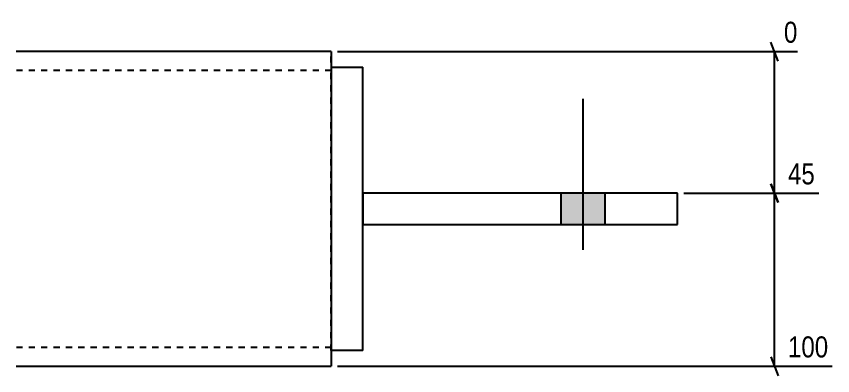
# Model space of a CAD drawing. Header units: millimetres. Extents: x 10 to 26214, y 5 to 1240.
# Drawn here: x 16620.5 to 16879.7, y 56.8 to 171 of the extents above; entities that cross this region are included whole.
import ezdxf

# ---------------------------------------------------------------- set-up
doc = ezdxf.new("R2010")
doc.units = ezdxf.units.MM
doc.linetypes.add('DXK_LINE_DOT2', pattern=[3.9198, 1.9599, -1.9599])
doc.layers.add('MÅLSÆTNING', color=7, linetype='Continuous')
doc.layers.add('STÅL', color=7, linetype='Continuous')
doc.styles.add('Arial Narrow', font='ARIALN.TTF', dxfattribs={"height": 0.2})

msp = doc.modelspace()

# ---------------------------------------------------------------- hatches: boundary and pattern name
at = {"layer": 'STÅL', "linetype": 'Continuous'}
msp.add_hatch(color=96, dxfattribs=at).paths.add_polyline_path([(16807.46, 114.8), (16793.46, 114.8), (16793.46, 104.8), (16807.46, 104.8)])
msp.add_hatch(color=96, dxfattribs=at).paths.add_polyline_path([(16807.46, 114.8), (16793.46, 114.8), (16793.46, 104.8), (16807.46, 104.8)])

# ---------------------------------------------------------------- linework, layer by layer
at = {"layer": 'MÅLSÆTNING', "color": 7, "linetype": 'Continuous'}
for p, q in [((16862.45, 156.8), (16860.05, 162.8)), ((16722.46, 159.8), (16868.52, 159.8)), ((16861.25, 114.8), (16861.25, 159.8)), ((16862.45, 111.8), (16860.05, 117.8)), ((16860.05, 117.8), (16862.45, 111.8)), ((16832.46, 114.8), (16875.33, 114.8)), ((16832.46, 114.8), (16875.33, 114.8)), ((16861.25, 59.8), (16861.25, 114.8)), ((16860.05, 62.8), (16862.45, 56.8)), ((16722.46, 59.8), (16879.6, 59.8))]:
    msp.add_line(p, q, dxfattribs=at)
at = {"layer": 'STÅL', "color": 2, "linetype": 'Continuous'}
for p, q in [((16720.46, 159.8), (16620.46, 159.8)), ((16720.46, 159.8), (16720.46, 158.89)), ((16720.46, 158.89), (16720.46, 147.8)), ((16720.46, 154.8), (16730.46, 154.8)), ((16730.46, 64.8), (16730.46, 154.8)), ((16720.46, 147.8), (16720.46, 71.8)), ((16730.46, 114.8), (16730.46, 104.8)), ((16830.46, 114.8), (16730.46, 114.8)), ((16830.46, 104.8), (16830.46, 114.8)), ((16730.46, 104.8), (16830.46, 104.8)), ((16720.46, 71.8), (16720.46, 59.8)), ((16730.46, 64.8), (16720.46, 64.8)), ((16620.46, 59.8), (16720.46, 59.8))]:
    msp.add_line(p, q, dxfattribs=at)
at = {"layer": 'STÅL', "color": 7, "linetype": 'DXK_LINE_DOT2'}
for p, q in [((16720.46, 156.29), (16720.46, 159.8)), ((16720.46, 153.8), (16620.46, 153.8)), ((16720.46, 64.8), (16720.46, 154.8)), ((16720.46, 65.8), (16620.46, 65.8))]:
    msp.add_line(p, q, dxfattribs=at)
at = {"layer": 'STÅL', "color": 96, "linetype": 'Continuous'}
for p, q in [((16800.46, 96.8), (16800.46, 144.8)), ((16800.46, 96.8), (16800.46, 144.8)), ((16793.46, 104.8), (16793.46, 114.8)), ((16793.46, 104.8), (16793.46, 114.8)), ((16807.46, 104.8), (16807.46, 114.8)), ((16807.46, 104.8), (16807.46, 114.8))]:
    msp.add_line(p, q, dxfattribs=at)

# ---------------------------------------------------------------- wipeouts: each hides what was drawn before it
at = {"color": 0, "linetype": 'Continuous'}
for points in [[(16875.46, 116.2), (16875.46, 126), (16864.12, 126), (16864.12, 116.2)], [(16879.72, 61.2), (16879.72, 71), (16864.12, 71), (16864.12, 61.2)]]:
    msp.add_wipeout(points, dxfattribs=at).dxf.layer = 'MÅLSÆTNING'

# ---------------------------------------------------------------- next in the draw order: texts
at = {"layer": 'MÅLSÆTNING', "color": 3, "linetype": 'Continuous', "style": 'Arial Narrow'}
for s, p in [('45', (16865.52, 117.6)), ('100', (16865.52, 62.6))]:
    msp.add_text(s, height=6.681, dxfattribs=at).set_placement(p)

# ---------------------------------------------------------------- next in the draw order: wipeouts: each hides what was drawn before it
at = {"color": 0, "linetype": 'Continuous'}
msp.add_wipeout([(16869.92, 161.2), (16869.92, 171), (16862.85, 171), (16862.85, 161.2)], dxfattribs=at).dxf.layer = 'MÅLSÆTNING'

# ---------------------------------------------------------------- next in the draw order: texts
at = {"layer": 'MÅLSÆTNING', "color": 3, "linetype": 'Continuous', "style": 'Arial Narrow'}
msp.add_text('0', height=6.68, dxfattribs=at).set_placement((16864.25, 162.6))

doc.saveas('drawing.dxf')
